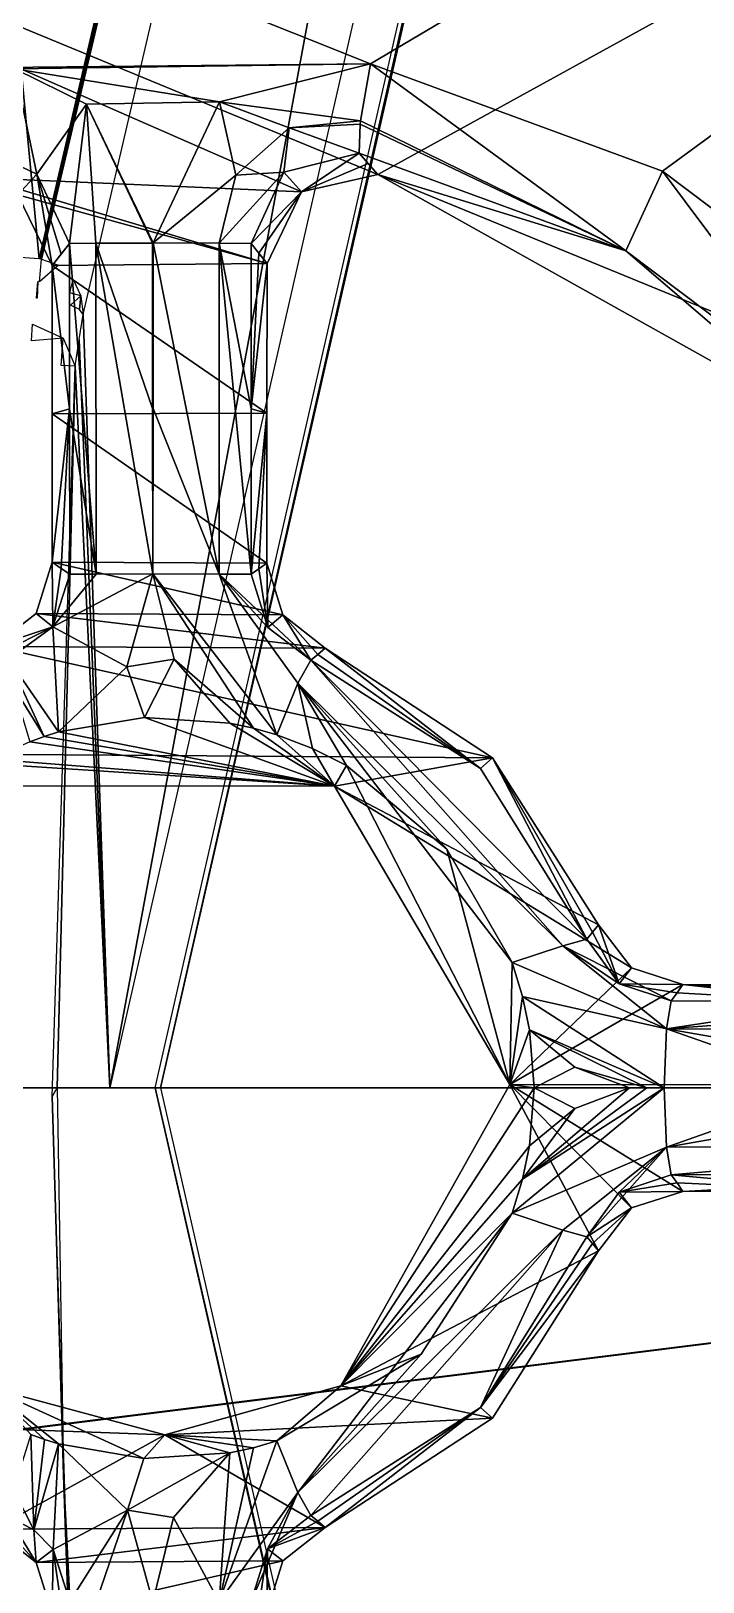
# Model space of a CAD drawing. Header units: millimetres. Extents: x -228 to 228, y -204 to 237.
# Drawn here: x -126.42 to -119.03, y -5.44 to 11.63 of the extents above; entities that cross this region are included whole.
import ezdxf

# ---------------------------------------------------------------- set-up
doc = ezdxf.new("R2010")
doc.units = ezdxf.units.MM
doc.header["$LTSCALE"] = 127.314815
for name, color, linetype in [('1230', 7, 'CONTINUOUS'), ('15', 7, 'CONTINUOUS'), ('1781', 7, 'CONTINUOUS'), ('1782', 7, 'CONTINUOUS'), ('1783', 7, 'CONTINUOUS'), ('1784', 7, 'CONTINUOUS'), ('1792', 7, 'CONTINUOUS'), ('1793', 7, 'CONTINUOUS'), ('1794', 7, 'CONTINUOUS'), ('1795', 7, 'CONTINUOUS'), ('1796', 7, 'CONTINUOUS'), ('18', 7, 'CONTINUOUS'), ('1822', 7, 'CONTINUOUS'), ('1989', 7, 'CONTINUOUS'), ('1990', 7, 'CONTINUOUS'), ('1991', 7, 'CONTINUOUS'), ('1992', 7, 'CONTINUOUS'), ('2162', 7, 'CONTINUOUS'), ('331', 7, 'CONTINUOUS'), ('360', 7, 'CONTINUOUS'), ('378', 7, 'CONTINUOUS'), ('383', 7, 'CONTINUOUS'), ('384', 7, 'CONTINUOUS'), ('390', 7, 'CONTINUOUS'), ('391', 7, 'CONTINUOUS'), ('396', 7, 'CONTINUOUS'), ('397', 7, 'CONTINUOUS'), ('398', 7, 'CONTINUOUS'), ('399', 7, 'CONTINUOUS'), ('400', 7, 'CONTINUOUS'), ('437', 7, 'CONTINUOUS'), ('438', 7, 'CONTINUOUS'), ('439', 7, 'CONTINUOUS'), ('440', 7, 'CONTINUOUS'), ('441', 7, 'CONTINUOUS'), ('444', 7, 'CONTINUOUS'), ('446', 7, 'CONTINUOUS'), ('447', 7, 'CONTINUOUS'), ('45', 7, 'CONTINUOUS'), ('453', 7, 'CONTINUOUS'), ('454', 7, 'CONTINUOUS'), ('455', 7, 'CONTINUOUS'), ('456', 7, 'CONTINUOUS'), ('458', 7, 'CONTINUOUS'), ('459', 7, 'CONTINUOUS'), ('464', 7, 'CONTINUOUS'), ('465', 7, 'CONTINUOUS'), ('466', 7, 'CONTINUOUS'), ('474', 7, 'CONTINUOUS'), ('479', 7, 'CONTINUOUS'), ('480', 7, 'CONTINUOUS'), ('481', 7, 'CONTINUOUS'), ('483', 7, 'CONTINUOUS'), ('484', 7, 'CONTINUOUS'), ('605', 7, 'CONTINUOUS')]:
    doc.layers.add(name, color=color, linetype=linetype)

msp = doc.modelspace()

# ---------------------------------------------------------------- linework, layer by layer
at = {"layer": '1230', "color": 5, "linetype": 'Continuous'}
for points in [[(-159.452, -12.478, 1025.142), (-146.627, 19.996, 1026.722), (-120.549, 69.599, 1026.788), (-159.452, -12.478, 1025.142)], [(-159.452, -12.478, 1025.142), (-120.549, 69.599, 1026.788), (-158.696, -12.728, 1024.603), (-159.452, -12.478, 1025.142)], [(-120.549, 69.599, 1026.788), (-119.461, 68.971, 1026.509), (-158.696, -12.728, 1024.603), (-120.549, 69.599, 1026.788)], [(-119.461, 68.971, 1026.509), (-144.801, 19.216, 1025.732), (-158.696, -12.728, 1024.603), (-119.461, 68.971, 1026.509)]]:
    msp.add_3dface(points, dxfattribs=at)
at = {"layer": '15', "color": 5, "linetype": 'Continuous'}
for points in [[(-170.748, -9.285, 1031.221), (-96.5, 0, 1037.893), (-153.046, 34.485, 1032.773), (-170.748, -9.285, 1031.221)], [(-96.5, 0, 1037.893), (-93.212, 24.976, 1037.893), (-153.046, 34.485, 1032.773), (-96.5, 0, 1037.893)], [(-170.748, -9.285, 1031.221), (-93.212, -24.976, 1037.893), (-96.5, 0, 1037.893), (-170.748, -9.285, 1031.221)]]:
    msp.add_3dface(points, dxfattribs=at)
at = {"layer": '1781', "color": 2, "linetype": 'Continuous'}
for points in [[(-106.877, 92.524, 5), (-126.333, 9.123, 5), (-130.602, 54.097, 5), (-106.877, 92.524, 5)], [(-126.32, 9.122, 5), (-126.333, 9.123, 5), (-106.877, 92.524, 5), (-126.32, 9.122, 5)], [(-126.308, 9.121, 5), (-126.32, 9.122, 5), (-106.877, 92.524, 5), (-126.308, 9.121, 5)], [(-116.997, 48.461, 5), (-126.308, 9.121, 5), (-106.877, 92.524, 5), (-116.997, 48.461, 5)], [(-126.333, 9.123, 5), (-140.998, 10.149, 5), (-130.602, 54.097, 5), (-126.333, 9.123, 5)]]:
    msp.add_3dface(points, dxfattribs=at)
at = {"layer": '1782', "color": 2, "linetype": 'Continuous'}
for points in [[(-125.059, 0, 17), (-112.675, 54.259, 17), (-125, 0, 17), (-125.059, 0, 17)], [(-125, 0, 17), (-112.675, 54.259, 17), (-112.621, 54.235, 17), (-125, 0, 17)], [(-112.675, -54.259, 17), (-125.059, 0, 17), (-112.621, -54.235, 17), (-112.675, -54.259, 17)], [(-112.621, -54.235, 17), (-125.059, 0, 17), (-125, 0, 17), (-112.621, -54.235, 17)]]:
    msp.add_3dface(points, dxfattribs=at)
at = {"layer": '1783', "color": 2, "linetype": 'Continuous'}
for points in [[(-129.271, 0, 22), (-117.271, 0, 22), (-116.469, 56.089, 22), (-129.271, 0, 22)], [(-117.271, 0, 22), (-129.271, 0, 22), (-116.469, -56.089, 22), (-117.271, 0, 22)]]:
    msp.add_3dface(points, dxfattribs=at)
at = {"layer": '1784', "color": 2, "linetype": 'Continuous'}
for points in [[(-124.069, 59.746, 10), (-137.705, 0, 10), (-119.22, 57.411, 10), (-124.069, 59.746, 10)], [(-119.22, 57.411, 10), (-137.705, 0, 10), (-132.323, 0, 10), (-119.22, 57.411, 10)], [(-137.705, 0, 10), (-124.069, -59.746, 10), (-132.323, 0, 10), (-137.705, 0, 10)], [(-132.323, 0, 10), (-124.069, -59.746, 10), (-119.22, -57.411, 10), (-132.323, 0, 10)]]:
    msp.add_3dface(points, dxfattribs=at)
at = {"layer": '1792', "color": 2, "linetype": 'Continuous'}
for points in [[(-127.037, 61.178, 18), (-141, 0, 18), (-125.374, 60.377, 11.112), (-127.037, 61.178, 18)], [(-141, 0, 18), (-139.154, 0, 11.112), (-125.374, 60.377, 11.112), (-141, 0, 18)]]:
    msp.add_3dface(points, dxfattribs=at)
at = {"layer": '1793', "color": 2, "linetype": 'Continuous'}
msp.add_3dface([(-139.154, 0, 11.112), (-127.037, -61.178, 18), (-125.374, -60.377, 11.112), (-139.154, 0, 11.112)], dxfattribs=at)
at = {"layer": '1794', "color": 2, "linetype": 'Continuous'}
for points in [[(-117.87, 56.763, 11.421), (-130.826, 0, 11.421), (-117.42, 56.547, 20.945), (-117.87, 56.763, 11.421)], [(-130.826, 0, 11.421), (-130.326, 0, 20.945), (-117.42, 56.547, 20.945), (-130.826, 0, 11.421)]]:
    msp.add_3dface(points, dxfattribs=at)
at = {"layer": '1795', "color": 2, "linetype": 'Continuous'}
for points in [[(-130.826, 0, 11.421), (-117.87, -56.763, 11.421), (-130.326, 0, 20.945), (-130.826, 0, 11.421)], [(-130.326, 0, 20.945), (-117.87, -56.763, 11.421), (-117.42, -56.547, 20.945), (-130.326, 0, 20.945)]]:
    msp.add_3dface(points, dxfattribs=at)
at = {"layer": '1796', "color": 2, "linetype": 'Continuous'}
for points in [[(-113.124, 54.478, 16.526), (-125.558, 0, 16.526), (-116.645, 48.005, 5.474), (-113.124, 54.478, 16.526)], [(-116.645, 48.005, 5.474), (-125.558, 0, 16.526), (-125.85, 8.512, 5.474), (-116.645, 48.005, 5.474)], [(-125.85, 8.512, 5.474), (-125.558, 0, 16.526), (-125.893, 8.236, 4.991), (-125.85, 8.512, 5.474)], [(-125.893, 8.236, 4.991), (-125.558, 0, 16.526), (-125.939, 7.942, 4.474), (-125.893, 8.236, 4.991)], [(-125.939, 7.942, 4.474), (-126.137, 0, 5.474), (-126.19, -0.096, 4.474), (-125.939, 7.942, 4.474)], [(-125.558, 0, 16.526), (-126.137, 0, 5.474), (-125.939, 7.942, 4.474), (-125.558, 0, 16.526)], [(-126.137, 0, 5.474), (-126.065, -4.258, 5.474), (-126.19, -0.096, 4.474), (-126.137, 0, 5.474)], [(-126.065, -4.258, 5.474), (-125.939, -7.942, 4.474), (-126.19, -0.096, 4.474), (-126.065, -4.258, 5.474)], [(-126.065, -4.258, 5.474), (-125.85, -8.512, 5.474), (-125.897, -8.216, 4.955), (-126.065, -4.258, 5.474)], [(-125.939, -7.942, 4.474), (-126.065, -4.258, 5.474), (-125.897, -8.216, 4.955), (-125.939, -7.942, 4.474)]]:
    msp.add_3dface(points, dxfattribs=at)
at = {"layer": '18', "color": 5, "linetype": 'Continuous'}
for points in [[(-96.5, 0, 1035.889), (-170.52, -9.273, 1029.234), (-152.865, 34.39, 1030.783), (-96.5, 0, 1035.889)], [(-93.212, 24.976, 1035.889), (-96.5, 0, 1035.889), (-152.865, 34.39, 1030.783), (-93.212, 24.976, 1035.889)], [(-96.5, 0, 1035.889), (-93.212, -24.976, 1035.889), (-170.52, -9.273, 1029.234), (-96.5, 0, 1035.889)]]:
    msp.add_3dface(points, dxfattribs=at)
at = {"layer": '1822', "color": 2, "linetype": 'Continuous'}
msp.add_3dface([(-125, 0, 17), (-112.621, 54.235, 17), (-125, 0, 15.1), (-125, 0, 17)], dxfattribs=at)
at = {"layer": '1989', "color": 5, "linetype": 'Continuous'}
for points in [[(-125.961, 8.898, 5.155), (-125.877, 8.719, 5.299), (-125.997, 8.75, 5.088), (-125.961, 8.898, 5.155)], [(-125.877, 8.719, 5.299), (-125.892, 8.566, 5.21), (-125.989, 8.615, 4.991), (-125.877, 8.719, 5.299)], [(-125.877, 8.719, 5.299), (-125.85, 8.512, 5.474), (-125.892, 8.566, 5.21), (-125.877, 8.719, 5.299)]]:
    msp.add_3dface(points, dxfattribs=at)
at = {"layer": '1990', "color": 5, "linetype": 'Continuous'}
msp.add_3dface([(-126.308, 9.121, 5), (-126.123, 9.055, 5.037), (-126.332, 8.873, 4.933), (-126.308, 9.121, 5)], dxfattribs=at)
at = {"layer": '1991', "color": 5, "linetype": 'Continuous'}
msp.add_3dface([(-126.357, 8.691, 4.75), (-126.363, 8.691, 4.75), (-126.35, 8.874, 4.933), (-126.357, 8.691, 4.75)], dxfattribs=at)
at = {"layer": '1992', "color": 5, "linetype": 'Continuous'}
for points in [[(-126.42, 8.223, 4.067), (-126.408, 8.405, 4.25), (-126.07, 8.252, 4.308), (-126.42, 8.223, 4.067)], [(-125.939, 7.942, 4.474), (-126.094, 7.952, 4.137), (-126.07, 8.252, 4.308), (-125.939, 7.942, 4.474)]]:
    msp.add_3dface(points, dxfattribs=at)
at = {"layer": '2162', "color": 5, "linetype": 'Continuous'}
for points in [[(-139.154, 0, 11.112), (-124.069, 59.746, 10), (-125.374, 60.377, 11.112), (-139.154, 0, 11.112)], [(-124.069, 59.746, 10), (-139.154, 0, 11.112), (-138.619, 0, 10.31), (-124.069, 59.746, 10)]]:
    msp.add_3dface(points, dxfattribs=at)
at = {"layer": '331', "color": 5, "linetype": 'Continuous'}
for points in [[(-126.476, 73.021, 1028.903), (-124.565, 71.918, 1028.934), (-163.823, -10.296, 1026.662), (-126.476, 73.021, 1028.903)], [(-163.823, -10.296, 1026.662), (-124.565, 71.918, 1028.934), (-161.642, -11.401, 1026.38), (-163.823, -10.296, 1026.662)], [(-124.565, 71.918, 1028.934), (-122.24, 70.575, 1028.707), (-161.642, -11.401, 1026.38), (-124.565, 71.918, 1028.934)], [(-161.642, -11.401, 1026.38), (-122.24, 70.575, 1028.707), (-160.305, -12.063, 1025.877), (-161.642, -11.401, 1026.38)], [(-122.24, 70.575, 1028.707), (-121.292, 70.028, 1027.748), (-160.305, -12.063, 1025.877), (-122.24, 70.575, 1028.707)], [(-160.305, -12.063, 1025.877), (-121.292, 70.028, 1027.748), (-146.627, 19.996, 1026.722), (-160.305, -12.063, 1025.877)]]:
    msp.add_3dface(points, dxfattribs=at)
at = {"layer": '360', "color": 5, "linetype": 'Continuous'}
for points in [[(-147.435, 18.692, 1030.461), (-159.266, -12.211, 1028.73), (-120.796, 69.742, 1031.257), (-147.435, 18.692, 1030.461)], [(-120.796, 69.742, 1031.257), (-159.266, -12.211, 1028.73), (-120.194, 69.394, 1030.83), (-120.796, 69.742, 1031.257)], [(-159.266, -12.211, 1028.73), (-158.102, -12.583, 1028.011), (-120.194, 69.394, 1030.83), (-159.266, -12.211, 1028.73)], [(-120.194, 69.394, 1030.83), (-158.102, -12.583, 1028.011), (-144.763, 20.147, 1029.44), (-120.194, 69.394, 1030.83)]]:
    msp.add_3dface(points, dxfattribs=at)
at = {"layer": '378', "color": 5, "linetype": 'Continuous'}
for points in [[(-143.28, 19.492, 1028.89), (-122.688, 11.269, 1030.814), (-97.559, 26.141, 1032.484), (-143.28, 19.492, 1028.89)], [(-122.688, 11.269, 1030.814), (-119.473, 10.089, 1031.084), (-97.559, 26.141, 1032.484), (-122.688, 11.269, 1030.814)], [(-119.473, 10.089, 1031.084), (-116.824, 8.092, 1031.306), (-97.559, 26.141, 1032.484), (-119.473, 10.089, 1031.084)], [(-127.524, 11.223, 1030.409), (-122.688, 11.269, 1030.814), (-143.28, 19.492, 1028.89), (-127.524, 11.223, 1030.409)], [(-127.524, 11.223, 1030.409), (-126.601, 11.217, 1030.487), (-122.688, 11.269, 1030.814), (-127.524, 11.223, 1030.409)], [(-122.688, 11.269, 1030.814), (-126.601, 11.217, 1030.487), (-124.351, 10.852, 1030.68), (-122.688, 11.269, 1030.814)], [(-126.601, 11.217, 1030.487), (-125.812, 10.826, 1030.557), (-124.351, 10.852, 1030.68), (-126.601, 11.217, 1030.487)], [(-125.812, 10.826, 1030.557), (-125.08, 9.299, 1030.629), (-124.351, 10.852, 1030.68), (-125.812, 10.826, 1030.557)], [(-125.087, 9.298, 1030.628), (-125.08, 9.299, 1030.629), (-125.812, 10.826, 1030.557), (-125.087, 9.298, 1030.628)], [(-125.081, 7.478, 1030.639), (-125.08, 9.299, 1030.629), (-125.087, 9.298, 1030.628), (-125.081, 7.478, 1030.639)], [(-125.086, 7.478, 1030.639), (-125.081, 7.478, 1030.639), (-125.087, 9.298, 1030.628), (-125.086, 7.478, 1030.639)], [(-125.084, 5.657, 1030.647), (-125.081, 7.478, 1030.639), (-125.086, 7.478, 1030.639), (-125.084, 5.657, 1030.647)], [(-116.824, -8.093, 1031.306), (-119.473, -10.089, 1031.084), (-101, 0, 1032.484), (-116.824, -8.093, 1031.306)], [(-101, 0, 1032.484), (-119.473, -10.089, 1031.084), (-97.559, -26.141, 1032.484), (-101, 0, 1032.484)]]:
    msp.add_3dface(points, dxfattribs=at)
at = {"layer": '383', "color": 5, "linetype": 'Continuous'}
for points in [[(-123.083, 3.32, 1027.81), (-121.153, 0.039, 1027.973), (-122.952, 3.548, 1030.82), (-123.083, 3.32, 1027.81)], [(-122.952, 3.548, 1030.82), (-121.153, 0.039, 1027.973), (-121.846, 2.626, 1030.906), (-122.952, 3.548, 1030.82)], [(-121.846, 2.626, 1030.906), (-121.153, 0.039, 1027.973), (-121.129, 1.38, 1030.961), (-121.846, 2.626, 1030.906)], [(-121.129, 1.38, 1030.961), (-121.153, 0.039, 1027.973), (-121.014, 1.005, 1030.981), (-121.129, 1.38, 1030.961)], [(-121.153, 0.039, 1027.973), (-120.937, 0.638, 1031), (-121.014, 1.005, 1030.981), (-121.153, 0.039, 1027.973)], [(-120.887, 0, 1031.004), (-120.937, 0.638, 1031), (-121.153, 0.039, 1027.973), (-120.887, 0, 1031.004)], [(-120.887, 0, 1031.004), (-121.153, 0.039, 1027.973), (-123.015, -3.28, 1027.816), (-120.887, 0, 1031.004)], [(-120.937, -0.638, 1031), (-120.887, 0, 1031.004), (-123.015, -3.28, 1027.816), (-120.937, -0.638, 1031)], [(-120.937, -0.638, 1031), (-123.015, -3.28, 1027.816), (-121.014, -1.005, 1030.981), (-120.937, -0.638, 1031)], [(-121.014, -1.005, 1030.981), (-123.015, -3.28, 1027.816), (-121.129, -1.38, 1030.961), (-121.014, -1.005, 1030.981)], [(-121.129, -1.38, 1030.961), (-123.015, -3.28, 1027.816), (-122.131, -2.932, 1030.884), (-121.129, -1.38, 1030.961)], [(-122.131, -2.932, 1030.884), (-123.015, -3.28, 1027.816), (-123.717, -3.885, 1030.759), (-122.131, -2.932, 1030.884)], [(-126.121, -3.917, 1030.565), (-125.184, -4.077, 1030.644), (-126.903, -3.295, 1027.489), (-126.121, -3.917, 1030.565)], [(-126.121, -3.917, 1030.565), (-126.903, -3.295, 1027.489), (-126.274, -3.869, 1030.552), (-126.121, -3.917, 1030.565)], [(-126.903, -3.295, 1027.489), (-125.184, -4.077, 1030.644), (-124.953, -3.819, 1027.653), (-126.903, -3.295, 1027.489)], [(-126.274, -3.869, 1030.552), (-126.903, -3.295, 1027.489), (-126.428, -3.813, 1030.539), (-126.274, -3.869, 1030.552)], [(-123.015, -3.28, 1027.816), (-124.953, -3.819, 1027.653), (-123.717, -3.885, 1030.759), (-123.015, -3.28, 1027.816)], [(-125.184, -4.077, 1030.644), (-124.235, -4.016, 1030.723), (-124.953, -3.819, 1027.653), (-125.184, -4.077, 1030.644)], [(-124.953, -3.819, 1027.653), (-124.235, -4.016, 1030.723), (-123.976, -3.96, 1030.741), (-124.953, -3.819, 1027.653)], [(-123.717, -3.885, 1030.759), (-124.953, -3.819, 1027.653), (-123.976, -3.96, 1030.741), (-123.717, -3.885, 1030.759)]]:
    msp.add_3dface(points, dxfattribs=at)
at = {"layer": '384', "color": 5, "linetype": 'Continuous'}
for points in [[(-125.176, 4.078, 1030.644), (-126.121, 3.917, 1030.565), (-123.083, 3.32, 1027.81), (-125.176, 4.078, 1030.644)], [(-124.235, 4.016, 1030.723), (-125.176, 4.078, 1030.644), (-123.083, 3.32, 1027.81), (-124.235, 4.016, 1030.723)], [(-124.235, 4.016, 1030.723), (-123.083, 3.32, 1027.81), (-123.975, 3.959, 1030.741), (-124.235, 4.016, 1030.723)], [(-123.975, 3.959, 1030.741), (-123.083, 3.32, 1027.81), (-123.717, 3.885, 1030.759), (-123.975, 3.959, 1030.741)], [(-126.862, 3.618, 1030.503), (-123.083, 3.32, 1027.81), (-126.437, 3.81, 1030.538), (-126.862, 3.618, 1030.503)], [(-126.437, 3.81, 1030.538), (-123.083, 3.32, 1027.81), (-126.278, 3.867, 1030.552), (-126.437, 3.81, 1030.538)], [(-123.083, 3.32, 1027.81), (-126.121, 3.917, 1030.565), (-126.278, 3.867, 1030.552), (-123.083, 3.32, 1027.81)], [(-123.717, 3.885, 1030.759), (-123.083, 3.32, 1027.81), (-123.326, 3.736, 1030.79), (-123.717, 3.885, 1030.759)], [(-126.852, 3.325, 1027.494), (-123.083, 3.32, 1027.81), (-126.862, 3.618, 1030.503), (-126.852, 3.325, 1027.494)], [(-123.083, 3.32, 1027.81), (-122.952, 3.548, 1030.82), (-123.326, 3.736, 1030.79), (-123.083, 3.32, 1027.81)]]:
    msp.add_3dface(points, dxfattribs=at)
at = {"layer": '390', "color": 5, "linetype": 'Continuous'}
for points in [[(-119.377, -0.957, 1030.21), (-117.55, -1.127, 1028.261), (-117.5, -0.944, 1030.359), (-119.377, -0.957, 1030.21)], [(-119.314, -1.045, 1029.201), (-117.55, -1.127, 1028.261), (-119.377, -0.957, 1030.21), (-119.314, -1.045, 1029.201)], [(-119.248, -1.139, 1028.126), (-117.55, -1.127, 1028.261), (-119.314, -1.045, 1029.201), (-119.248, -1.139, 1028.126)]]:
    msp.add_3dface(points, dxfattribs=at)
at = {"layer": '391', "color": 5, "linetype": 'Continuous'}
for points in [[(-120.244, -1.714, 1029.085), (-120.308, -1.638, 1030.058), (-121.478, -3.516, 1029.98), (-120.244, -1.714, 1029.085)], [(-120.177, -1.794, 1028.051), (-120.244, -1.714, 1029.085), (-121.478, -3.516, 1029.98), (-120.177, -1.794, 1028.051)], [(-121.344, -3.633, 1027.953), (-120.177, -1.794, 1028.051), (-121.478, -3.516, 1029.98), (-121.344, -3.633, 1027.953)], [(-123.346, -4.706, 1029.854), (-123.269, -4.77, 1028.859), (-121.478, -3.516, 1029.98), (-123.346, -4.706, 1029.854)], [(-123.269, -4.77, 1028.859), (-123.186, -4.839, 1027.798), (-121.478, -3.516, 1029.98), (-123.269, -4.77, 1028.859)], [(-123.186, -4.839, 1027.798), (-121.344, -3.633, 1027.953), (-121.478, -3.516, 1029.98), (-123.186, -4.839, 1027.798)]]:
    msp.add_3dface(points, dxfattribs=at)
at = {"layer": '396', "color": 5, "linetype": 'Continuous'}
for points in [[(-126.092, 9.177, 1028.666), (-126.192, 9.052, 1027.526), (-126, 9.292, 1029.719), (-126.092, 9.177, 1028.666)], [(-126, 9.292, 1029.719), (-126.192, 9.052, 1027.526), (-125.999, 7.473, 1029.729), (-126, 9.292, 1029.719)], [(-126.192, 9.052, 1027.526), (-126.191, 7.42, 1027.535), (-125.999, 7.473, 1029.729), (-126.192, 9.052, 1027.526)], [(-126.191, 7.42, 1027.535), (-126.19, 5.787, 1027.542), (-125.999, 7.473, 1029.729), (-126.191, 7.42, 1027.535)], [(-126.19, 5.787, 1027.542), (-126.091, 5.718, 1028.676), (-125.999, 7.473, 1029.729), (-126.19, 5.787, 1027.542)], [(-126.091, 5.718, 1028.676), (-125.998, 5.653, 1029.737), (-125.999, 7.473, 1029.729), (-126.091, 5.718, 1028.676)]]:
    msp.add_3dface(points, dxfattribs=at)
at = {"layer": '397', "color": 5, "linetype": 'Continuous'}
for points in [[(-124, 9.292, 1029.72), (-124.001, 7.473, 1029.73), (-123.916, 9.188, 1028.759), (-124, 9.292, 1029.72)], [(-124.001, 7.473, 1029.73), (-123.826, 9.074, 1027.725), (-123.916, 9.188, 1028.759), (-124.001, 7.473, 1029.73)], [(-123.827, 7.425, 1027.734), (-123.826, 9.074, 1027.725), (-124.001, 7.473, 1029.73), (-123.827, 7.425, 1027.734)], [(-124.002, 5.653, 1029.738), (-123.827, 7.425, 1027.734), (-124.001, 7.473, 1029.73), (-124.002, 5.653, 1029.738)], [(-123.827, 7.425, 1027.734), (-124.002, 5.653, 1029.738), (-123.917, 5.712, 1028.771), (-123.827, 7.425, 1027.734)], [(-123.827, 5.775, 1027.741), (-123.827, 7.425, 1027.734), (-123.917, 5.712, 1028.771), (-123.827, 5.775, 1027.741)]]:
    msp.add_3dface(points, dxfattribs=at)
at = {"layer": '398', "color": 5, "linetype": 'Continuous'}
for points in [[(-121.478, 3.516, 1029.98), (-123.186, 4.839, 1027.798), (-123.269, 4.77, 1028.859), (-121.478, 3.516, 1029.98)], [(-121.344, 3.633, 1027.953), (-123.186, 4.839, 1027.798), (-121.478, 3.516, 1029.98), (-121.344, 3.633, 1027.953)], [(-123.346, 4.706, 1029.854), (-121.478, 3.516, 1029.98), (-123.269, 4.77, 1028.859), (-123.346, 4.706, 1029.854)], [(-120.308, 1.638, 1030.058), (-121.344, 3.633, 1027.953), (-121.478, 3.516, 1029.98), (-120.308, 1.638, 1030.058)], [(-120.177, 1.794, 1028.051), (-121.344, 3.633, 1027.953), (-120.244, 1.714, 1029.085), (-120.177, 1.794, 1028.051)], [(-121.344, 3.633, 1027.953), (-120.308, 1.638, 1030.058), (-120.244, 1.714, 1029.085), (-121.344, 3.633, 1027.953)]]:
    msp.add_3dface(points, dxfattribs=at)
at = {"layer": '399', "color": 5, "linetype": 'Continuous'}
for points in [[(-119.377, 0.957, 1030.21), (-117.5, 0.944, 1030.359), (-119.314, 1.045, 1029.201), (-119.377, 0.957, 1030.21)], [(-117.5, 0.944, 1030.359), (-119.248, 1.139, 1028.126), (-119.314, 1.045, 1029.201), (-117.5, 0.944, 1030.359)], [(-117.55, 1.127, 1028.261), (-119.248, 1.139, 1028.126), (-117.5, 0.944, 1030.359), (-117.55, 1.127, 1028.261)]]:
    msp.add_3dface(points, dxfattribs=at)
at = {"layer": '400', "color": 5, "linetype": 'Continuous'}
for points in [[(-122.813, 10.287, 1029.905), (-122.607, 10.053, 1027.819), (-119.877, 9.212, 1030.174), (-122.813, 10.287, 1029.905)], [(-122.607, 10.053, 1027.819), (-122.813, 10.287, 1029.905), (-122.714, 10.175, 1028.901), (-122.607, 10.053, 1027.819)], [(-122.607, 10.053, 1027.819), (-117.569, 7.235, 1028.243), (-119.877, 9.212, 1030.174), (-122.607, 10.053, 1027.819)], [(-119.877, 9.212, 1030.174), (-117.569, 7.235, 1028.243), (-117.457, 7.39, 1030.396), (-119.877, 9.212, 1030.174)]]:
    msp.add_3dface(points, dxfattribs=at)
at = {"layer": '437', "color": 5, "linetype": 'Continuous'}
for points in [[(-123.448, 9.862, 1027.751), (-122.813, 10.287, 1029.905), (-123.643, 10.077, 1029.821), (-123.448, 9.862, 1027.751)], [(-122.813, 10.287, 1029.905), (-123.448, 9.862, 1027.751), (-122.714, 10.175, 1028.901), (-122.813, 10.287, 1029.905)], [(-124, 9.292, 1029.72), (-123.448, 9.862, 1027.751), (-123.643, 10.077, 1029.821), (-124, 9.292, 1029.72)], [(-123.448, 9.862, 1027.751), (-122.607, 10.053, 1027.819), (-122.714, 10.175, 1028.901), (-123.448, 9.862, 1027.751)], [(-123.448, 9.862, 1027.751), (-124, 9.292, 1029.72), (-123.916, 9.188, 1028.759), (-123.448, 9.862, 1027.751)], [(-123.826, 9.074, 1027.725), (-123.448, 9.862, 1027.751), (-123.916, 9.188, 1028.759), (-123.826, 9.074, 1027.725)]]:
    msp.add_3dface(points, dxfattribs=at)
at = {"layer": '438', "color": 5, "linetype": 'Continuous'}
for points in [[(-126.759, 10.247, 1029.616), (-126.57, 9.828, 1027.489), (-126.36, 10.057, 1029.698), (-126.759, 10.247, 1029.616)], [(-126.57, 9.828, 1027.489), (-126.192, 9.052, 1027.526), (-126.36, 10.057, 1029.698), (-126.57, 9.828, 1027.489)], [(-126.192, 9.052, 1027.526), (-126.092, 9.177, 1028.666), (-126.36, 10.057, 1029.698), (-126.192, 9.052, 1027.526)], [(-126.092, 9.177, 1028.666), (-126, 9.292, 1029.719), (-126.36, 10.057, 1029.698), (-126.092, 9.177, 1028.666)]]:
    msp.add_3dface(points, dxfattribs=at)
at = {"layer": '439', "color": 5, "linetype": 'Continuous'}
for points in [[(-126.19, 5.787, 1027.542), (-126.367, 5.222, 1027.529), (-126.184, 5.074, 1029.729), (-126.19, 5.787, 1027.542)], [(-126.091, 5.718, 1028.676), (-126.19, 5.787, 1027.542), (-126.184, 5.074, 1029.729), (-126.091, 5.718, 1028.676)], [(-125.998, 5.653, 1029.737), (-126.091, 5.718, 1028.676), (-126.184, 5.074, 1029.729), (-125.998, 5.653, 1029.737)], [(-126.367, 5.222, 1027.529), (-126.838, 4.858, 1027.491), (-126.184, 5.074, 1029.729), (-126.367, 5.222, 1027.529)], [(-126.838, 4.858, 1027.491), (-126.752, 4.788, 1028.595), (-126.184, 5.074, 1029.729), (-126.838, 4.858, 1027.491)], [(-126.752, 4.788, 1028.595), (-126.671, 4.72, 1029.631), (-126.184, 5.074, 1029.729), (-126.752, 4.788, 1028.595)]]:
    msp.add_3dface(points, dxfattribs=at)
at = {"layer": '440', "color": 5, "linetype": 'Continuous'}
for points in [[(-123.917, 5.712, 1028.771), (-124.002, 5.653, 1029.738), (-123.818, 5.066, 1029.793), (-123.917, 5.712, 1028.771)], [(-123.827, 5.775, 1027.741), (-123.917, 5.712, 1028.771), (-123.818, 5.066, 1029.793), (-123.827, 5.775, 1027.741)], [(-123.651, 5.205, 1027.758), (-123.827, 5.775, 1027.741), (-123.818, 5.066, 1029.793), (-123.651, 5.205, 1027.758)], [(-123.346, 4.706, 1029.854), (-123.651, 5.205, 1027.758), (-123.818, 5.066, 1029.793), (-123.346, 4.706, 1029.854)], [(-123.186, 4.839, 1027.798), (-123.651, 5.205, 1027.758), (-123.269, 4.77, 1028.859), (-123.186, 4.839, 1027.798)], [(-123.651, 5.205, 1027.758), (-123.346, 4.706, 1029.854), (-123.269, 4.77, 1028.859), (-123.651, 5.205, 1027.758)]]:
    msp.add_3dface(points, dxfattribs=at)
at = {"layer": '441', "color": 5, "linetype": 'Continuous'}
for points in [[(-120.244, 1.714, 1029.085), (-120.308, 1.638, 1030.058), (-119.949, 1.147, 1030.137), (-120.244, 1.714, 1029.085)], [(-120.177, 1.794, 1028.051), (-120.244, 1.714, 1029.085), (-119.949, 1.147, 1030.137), (-120.177, 1.794, 1028.051)], [(-119.813, 1.32, 1028.081), (-120.177, 1.794, 1028.051), (-119.949, 1.147, 1030.137), (-119.813, 1.32, 1028.081)], [(-119.248, 1.139, 1028.126), (-119.813, 1.32, 1028.081), (-119.949, 1.147, 1030.137), (-119.248, 1.139, 1028.126)], [(-119.314, 1.045, 1029.201), (-119.248, 1.139, 1028.126), (-119.949, 1.147, 1030.137), (-119.314, 1.045, 1029.201)], [(-119.377, 0.957, 1030.21), (-119.314, 1.045, 1029.201), (-119.949, 1.147, 1030.137), (-119.377, 0.957, 1030.21)]]:
    msp.add_3dface(points, dxfattribs=at)
at = {"layer": '444', "color": 5, "linetype": 'Continuous'}
for points in [[(-119.314, -1.045, 1029.201), (-119.377, -0.957, 1030.21), (-119.95, -1.148, 1030.137), (-119.314, -1.045, 1029.201)], [(-120.308, -1.638, 1030.058), (-119.813, -1.32, 1028.081), (-119.95, -1.148, 1030.137), (-120.308, -1.638, 1030.058)], [(-119.248, -1.139, 1028.126), (-119.314, -1.045, 1029.201), (-119.95, -1.148, 1030.137), (-119.248, -1.139, 1028.126)], [(-119.813, -1.32, 1028.081), (-119.248, -1.139, 1028.126), (-119.95, -1.148, 1030.137), (-119.813, -1.32, 1028.081)], [(-119.813, -1.32, 1028.081), (-120.308, -1.638, 1030.058), (-120.244, -1.714, 1029.085), (-119.813, -1.32, 1028.081)], [(-120.177, -1.794, 1028.051), (-119.813, -1.32, 1028.081), (-120.244, -1.714, 1029.085), (-120.177, -1.794, 1028.051)]]:
    msp.add_3dface(points, dxfattribs=at)
at = {"layer": '446', "color": 5, "linetype": 'Continuous'}
for points in [[(-123.269, -4.77, 1028.859), (-123.346, -4.706, 1029.854), (-123.822, -5.072, 1029.792), (-123.269, -4.77, 1028.859)], [(-123.186, -4.839, 1027.798), (-123.269, -4.77, 1028.859), (-123.822, -5.072, 1029.792), (-123.186, -4.839, 1027.798)], [(-123.651, -5.205, 1027.758), (-123.186, -4.839, 1027.798), (-123.822, -5.072, 1029.792), (-123.651, -5.205, 1027.758)], [(-124.002, -5.653, 1029.738), (-123.917, -5.712, 1028.771), (-123.822, -5.072, 1029.792), (-124.002, -5.653, 1029.738)], [(-123.917, -5.712, 1028.771), (-123.827, -5.775, 1027.741), (-123.822, -5.072, 1029.792), (-123.917, -5.712, 1028.771)], [(-123.827, -5.775, 1027.741), (-123.651, -5.205, 1027.758), (-123.822, -5.072, 1029.792), (-123.827, -5.775, 1027.741)]]:
    msp.add_3dface(points, dxfattribs=at)
at = {"layer": '447', "color": 5, "linetype": 'Continuous'}
for points in [[(-126.367, -5.222, 1027.529), (-126.671, -4.72, 1029.631), (-126.752, -4.787, 1028.6), (-126.367, -5.222, 1027.529)], [(-126.671, -4.72, 1029.631), (-126.367, -5.222, 1027.529), (-126.394, -4.863, 1029.691), (-126.671, -4.72, 1029.631)], [(-126.838, -4.858, 1027.491), (-126.367, -5.222, 1027.529), (-126.752, -4.787, 1028.6), (-126.838, -4.858, 1027.491)], [(-126.394, -4.863, 1029.691), (-126.367, -5.222, 1027.529), (-126.179, -5.081, 1029.73), (-126.394, -4.863, 1029.691)], [(-126.367, -5.222, 1027.529), (-126.19, -5.787, 1027.542), (-126.179, -5.081, 1029.73), (-126.367, -5.222, 1027.529)], [(-126.19, -5.787, 1027.542), (-126.09, -5.718, 1028.681), (-126.179, -5.081, 1029.73), (-126.19, -5.787, 1027.542)], [(-126.09, -5.718, 1028.681), (-125.998, -5.653, 1029.737), (-126.179, -5.081, 1029.73), (-126.09, -5.718, 1028.681)]]:
    msp.add_3dface(points, dxfattribs=at)
at = {"layer": '45', "color": 5, "linetype": 'Continuous'}
for points in [[(-122.607, 10.053, 1027.819), (-144.801, 19.216, 1025.732), (-94.747, 25.387, 1029.672), (-122.607, 10.053, 1027.819)], [(-98.089, 0, 1029.672), (-122.607, 10.053, 1027.819), (-94.747, 25.387, 1029.672), (-98.089, 0, 1029.672)], [(-123.448, 9.862, 1027.751), (-126.975, 10.016, 1027.453), (-144.801, 19.216, 1025.732), (-123.448, 9.862, 1027.751)], [(-122.607, 10.053, 1027.819), (-123.448, 9.862, 1027.751), (-144.801, 19.216, 1025.732), (-122.607, 10.053, 1027.819)], [(-126.57, 9.828, 1027.489), (-126.975, 10.016, 1027.453), (-123.826, 9.074, 1027.725), (-126.57, 9.828, 1027.489)], [(-123.826, 9.074, 1027.725), (-126.975, 10.016, 1027.453), (-123.448, 9.862, 1027.751), (-123.826, 9.074, 1027.725)], [(-117.569, 7.235, 1028.243), (-122.607, 10.053, 1027.819), (-98.089, 0, 1029.672), (-117.569, 7.235, 1028.243)], [(-126.192, 9.052, 1027.526), (-126.57, 9.828, 1027.489), (-123.826, 9.074, 1027.725), (-126.192, 9.052, 1027.526)], [(-123.827, 7.425, 1027.734), (-126.192, 9.052, 1027.526), (-123.826, 9.074, 1027.725), (-123.827, 7.425, 1027.734)], [(-126.191, 7.42, 1027.535), (-126.192, 9.052, 1027.526), (-123.827, 7.425, 1027.734), (-126.191, 7.42, 1027.535)], [(-123.827, 5.775, 1027.741), (-126.191, 7.42, 1027.535), (-123.827, 7.425, 1027.734), (-123.827, 5.775, 1027.741)], [(-126.19, 5.787, 1027.542), (-126.191, 7.42, 1027.535), (-123.827, 5.775, 1027.741), (-126.19, 5.787, 1027.542)], [(-126.367, 5.222, 1027.529), (-126.19, 5.787, 1027.542), (-123.651, 5.205, 1027.758), (-126.367, 5.222, 1027.529)], [(-123.651, 5.205, 1027.758), (-126.19, 5.787, 1027.542), (-123.827, 5.775, 1027.741), (-123.651, 5.205, 1027.758)], [(-126.838, 4.858, 1027.491), (-126.367, 5.222, 1027.529), (-123.186, 4.839, 1027.798), (-126.838, 4.858, 1027.491)], [(-123.186, 4.839, 1027.798), (-126.367, 5.222, 1027.529), (-123.651, 5.205, 1027.758), (-123.186, 4.839, 1027.798)], [(-128.681, 3.684, 1027.335), (-126.838, 4.858, 1027.491), (-121.344, 3.633, 1027.953), (-128.681, 3.684, 1027.335)], [(-121.344, 3.633, 1027.953), (-126.838, 4.858, 1027.491), (-123.186, 4.839, 1027.798), (-121.344, 3.633, 1027.953)], [(-123.083, 3.32, 1027.81), (-126.852, 3.325, 1027.494), (-128.681, 3.684, 1027.335), (-123.083, 3.32, 1027.81)], [(-123.083, 3.32, 1027.81), (-128.681, 3.684, 1027.335), (-121.344, 3.633, 1027.953), (-123.083, 3.32, 1027.81)], [(-120.177, 1.794, 1028.051), (-123.083, 3.32, 1027.81), (-121.344, 3.633, 1027.953), (-120.177, 1.794, 1028.051)], [(-121.153, 0.039, 1027.973), (-123.083, 3.32, 1027.81), (-119.813, 1.32, 1028.081), (-121.153, 0.039, 1027.973)], [(-119.813, 1.32, 1028.081), (-123.083, 3.32, 1027.81), (-120.177, 1.794, 1028.051), (-119.813, 1.32, 1028.081)], [(-119.248, 1.139, 1028.126), (-121.153, 0.039, 1027.973), (-119.813, 1.32, 1028.081), (-119.248, 1.139, 1028.126)], [(-121.153, 0.039, 1027.973), (-119.248, 1.139, 1028.126), (-98.089, 0, 1029.672), (-121.153, 0.039, 1027.973)], [(-119.248, 1.139, 1028.126), (-117.55, 1.127, 1028.261), (-98.089, 0, 1029.672), (-119.248, 1.139, 1028.126)], [(-123.015, -3.28, 1027.816), (-121.153, 0.039, 1027.973), (-120.177, -1.794, 1028.051), (-123.015, -3.28, 1027.816)], [(-120.177, -1.794, 1028.051), (-121.153, 0.039, 1027.973), (-119.813, -1.32, 1028.081), (-120.177, -1.794, 1028.051)], [(-119.813, -1.32, 1028.081), (-121.153, 0.039, 1027.973), (-119.248, -1.139, 1028.126), (-119.813, -1.32, 1028.081)], [(-119.248, -1.139, 1028.126), (-121.153, 0.039, 1027.973), (-98.089, 0, 1029.672), (-119.248, -1.139, 1028.126)], [(-117.55, -1.127, 1028.261), (-119.248, -1.139, 1028.126), (-98.089, 0, 1029.672), (-117.55, -1.127, 1028.261)], [(-121.344, -3.633, 1027.953), (-123.015, -3.28, 1027.816), (-120.177, -1.794, 1028.051), (-121.344, -3.633, 1027.953)], [(-126.903, -3.295, 1027.489), (-124.953, -3.819, 1027.653), (-128.681, -3.684, 1027.335), (-126.903, -3.295, 1027.489)], [(-124.953, -3.819, 1027.653), (-123.015, -3.28, 1027.816), (-121.344, -3.633, 1027.953), (-124.953, -3.819, 1027.653)], [(-128.681, -3.684, 1027.335), (-124.953, -3.819, 1027.653), (-126.838, -4.858, 1027.491), (-128.681, -3.684, 1027.335)], [(-123.186, -4.839, 1027.798), (-124.953, -3.819, 1027.653), (-121.344, -3.633, 1027.953), (-123.186, -4.839, 1027.798)], [(-126.838, -4.858, 1027.491), (-124.953, -3.819, 1027.653), (-123.186, -4.839, 1027.798), (-126.838, -4.858, 1027.491)], [(-126.367, -5.222, 1027.529), (-126.838, -4.858, 1027.491), (-123.186, -4.839, 1027.798), (-126.367, -5.222, 1027.529)], [(-123.651, -5.205, 1027.758), (-126.367, -5.222, 1027.529), (-123.186, -4.839, 1027.798), (-123.651, -5.205, 1027.758)], [(-126.19, -5.787, 1027.542), (-126.367, -5.222, 1027.529), (-123.651, -5.205, 1027.758), (-126.19, -5.787, 1027.542)], [(-123.827, -5.775, 1027.741), (-126.19, -5.787, 1027.542), (-123.651, -5.205, 1027.758), (-123.827, -5.775, 1027.741)]]:
    msp.add_3dface(points, dxfattribs=at)
at = {"layer": '453', "color": 5, "linetype": 'Continuous'}
for points in [[(-119.877, 9.212, 1030.174), (-122.688, 11.269, 1030.814), (-122.797, 10.643, 1030.58), (-119.877, 9.212, 1030.174)], [(-119.877, 9.212, 1030.174), (-119.473, 10.089, 1031.084), (-122.688, 11.269, 1030.814), (-119.877, 9.212, 1030.174)], [(-122.813, 10.287, 1029.905), (-119.877, 9.212, 1030.174), (-122.801, 10.608, 1030.55), (-122.813, 10.287, 1029.905)], [(-122.801, 10.608, 1030.55), (-119.877, 9.212, 1030.174), (-122.797, 10.643, 1030.58), (-122.801, 10.608, 1030.55)], [(-119.877, 9.212, 1030.174), (-117.457, 7.39, 1030.396), (-119.473, 10.089, 1031.084), (-119.877, 9.212, 1030.174)], [(-117.457, 7.39, 1030.396), (-116.824, 8.092, 1031.306), (-119.473, 10.089, 1031.084), (-117.457, 7.39, 1030.396)]]:
    msp.add_3dface(points, dxfattribs=at)
at = {"layer": '454', "color": 5, "linetype": 'Continuous'}
for points in [[(-122.688, 11.269, 1030.814), (-124.351, 10.852, 1030.68), (-122.797, 10.643, 1030.58), (-122.688, 11.269, 1030.814)], [(-124.351, 10.852, 1030.68), (-125.08, 9.299, 1030.629), (-124.171, 10.045, 1030.446), (-124.351, 10.852, 1030.68)], [(-122.797, 10.643, 1030.58), (-124.351, 10.852, 1030.68), (-123.584, 10.565, 1030.514), (-122.797, 10.643, 1030.58)], [(-123.584, 10.565, 1030.514), (-124.351, 10.852, 1030.68), (-124.171, 10.045, 1030.446), (-123.584, 10.565, 1030.514)], [(-122.801, 10.608, 1030.55), (-122.797, 10.643, 1030.58), (-123.584, 10.565, 1030.514), (-122.801, 10.608, 1030.55)], [(-122.813, 10.287, 1029.905), (-122.801, 10.608, 1030.55), (-123.584, 10.565, 1030.514), (-122.813, 10.287, 1029.905)], [(-123.643, 10.077, 1029.821), (-123.584, 10.565, 1030.514), (-124.171, 10.045, 1030.446), (-123.643, 10.077, 1029.821)], [(-123.643, 10.077, 1029.821), (-122.813, 10.287, 1029.905), (-123.584, 10.565, 1030.514), (-123.643, 10.077, 1029.821)], [(-124, 9.292, 1029.72), (-123.643, 10.077, 1029.821), (-124.352, 9.297, 1030.397), (-124, 9.292, 1029.72)], [(-123.643, 10.077, 1029.821), (-124.171, 10.045, 1030.446), (-124.352, 9.297, 1030.397), (-123.643, 10.077, 1029.821)], [(-124.171, 10.045, 1030.446), (-125.08, 9.299, 1030.629), (-124.352, 9.297, 1030.397), (-124.171, 10.045, 1030.446)]]:
    msp.add_3dface(points, dxfattribs=at)
at = {"layer": '455', "color": 5, "linetype": 'Continuous'}
for points in [[(-125.08, 9.299, 1030.629), (-125.081, 7.478, 1030.639), (-124.354, 5.655, 1030.416), (-125.08, 9.299, 1030.629)], [(-124.352, 9.297, 1030.397), (-125.08, 9.299, 1030.629), (-124.354, 5.655, 1030.416), (-124.352, 9.297, 1030.397)], [(-124.002, 5.653, 1029.738), (-124.352, 9.297, 1030.397), (-124.354, 5.655, 1030.416), (-124.002, 5.653, 1029.738)], [(-124.002, 5.653, 1029.738), (-124.001, 7.473, 1029.73), (-124.352, 9.297, 1030.397), (-124.002, 5.653, 1029.738)], [(-124.001, 7.473, 1029.73), (-124, 9.292, 1029.72), (-124.352, 9.297, 1030.397), (-124.001, 7.473, 1029.73)], [(-125.081, 7.478, 1030.639), (-125.084, 5.657, 1030.647), (-124.354, 5.655, 1030.416), (-125.081, 7.478, 1030.639)]]:
    msp.add_3dface(points, dxfattribs=at)
at = {"layer": '456', "color": 5, "linetype": 'Continuous'}
for points in [[(-125.084, 5.657, 1030.647), (-124.85, 4.717, 1030.67), (-123.975, 3.959, 1030.741), (-125.084, 5.657, 1030.647)], [(-125.084, 5.657, 1030.647), (-123.975, 3.959, 1030.741), (-123.717, 3.885, 1030.759), (-125.084, 5.657, 1030.647)], [(-125.084, 5.657, 1030.647), (-123.717, 3.885, 1030.759), (-124.354, 5.655, 1030.416), (-125.084, 5.657, 1030.647)], [(-124.354, 5.655, 1030.416), (-123.717, 3.885, 1030.759), (-123.488, 4.454, 1030.468), (-124.354, 5.655, 1030.416)], [(-123.818, 5.066, 1029.793), (-124.002, 5.653, 1029.738), (-124.354, 5.655, 1030.416), (-123.818, 5.066, 1029.793)], [(-123.346, 4.706, 1029.854), (-123.818, 5.066, 1029.793), (-124.354, 5.655, 1030.416), (-123.346, 4.706, 1029.854)], [(-123.346, 4.706, 1029.854), (-124.354, 5.655, 1030.416), (-123.488, 4.454, 1030.468), (-123.346, 4.706, 1029.854)], [(-124.85, 4.717, 1030.67), (-124.235, 4.016, 1030.723), (-123.975, 3.959, 1030.741), (-124.85, 4.717, 1030.67)]]:
    msp.add_3dface(points, dxfattribs=at)
at = {"layer": '458', "color": 5, "linetype": 'Continuous'}
for points in [[(-117.5, 0.944, 1030.359), (-119.377, 0.957, 1030.21), (-119.43, 0.651, 1030.844), (-117.5, 0.944, 1030.359)], [(-115.623, 0.931, 1030.506), (-117.5, 0.944, 1030.359), (-119.43, 0.651, 1030.844), (-115.623, 0.931, 1030.506)], [(-115.674, 0.634, 1031.132), (-115.623, 0.931, 1030.506), (-119.43, 0.651, 1030.844), (-115.674, 0.634, 1031.132)], [(-119.456, 0, 1031.119), (-117.579, 0, 1031.267), (-119.43, 0.651, 1030.844), (-119.456, 0, 1031.119)], [(-115.7, 0, 1031.414), (-115.674, 0.634, 1031.132), (-119.43, 0.651, 1030.844), (-115.7, 0, 1031.414)], [(-117.579, 0, 1031.267), (-115.7, 0, 1031.414), (-119.43, 0.651, 1030.844), (-117.579, 0, 1031.267)]]:
    msp.add_3dface(points, dxfattribs=at)
at = {"layer": '459', "color": 5, "linetype": 'Continuous'}
for points in [[(-121.129, 1.38, 1030.961), (-119.43, 0.651, 1030.844), (-120.57, 1.564, 1030.661), (-121.129, 1.38, 1030.961)], [(-119.949, 1.147, 1030.137), (-120.308, 1.638, 1030.058), (-120.57, 1.564, 1030.661), (-119.949, 1.147, 1030.137)], [(-119.377, 0.957, 1030.21), (-119.949, 1.147, 1030.137), (-120.57, 1.564, 1030.661), (-119.377, 0.957, 1030.21)], [(-119.43, 0.651, 1030.844), (-119.377, 0.957, 1030.21), (-120.57, 1.564, 1030.661), (-119.43, 0.651, 1030.844)], [(-121.129, 1.38, 1030.961), (-121.014, 1.005, 1030.981), (-119.43, 0.651, 1030.844), (-121.129, 1.38, 1030.961)], [(-121.014, 1.005, 1030.981), (-120.937, 0.638, 1031), (-119.456, 0, 1031.119), (-121.014, 1.005, 1030.981)], [(-121.014, 1.005, 1030.981), (-119.456, 0, 1031.119), (-119.43, 0.651, 1030.844), (-121.014, 1.005, 1030.981)], [(-120.937, 0.638, 1031), (-120.438, 0.228, 1031.04), (-119.646, 0, 1031.104), (-120.937, 0.638, 1031)], [(-119.456, 0, 1031.119), (-120.937, 0.638, 1031), (-119.646, 0, 1031.104), (-119.456, 0, 1031.119)], [(-120.438, 0.228, 1031.04), (-119.837, 0, 1031.089), (-119.646, 0, 1031.104), (-120.438, 0.228, 1031.04)]]:
    msp.add_3dface(points, dxfattribs=at)
at = {"layer": '464', "color": 5, "linetype": 'Continuous'}
for points in [[(-123.717, -3.885, 1030.759), (-123.976, -3.96, 1030.741), (-124.354, -5.655, 1030.416), (-123.717, -3.885, 1030.759)], [(-123.717, -3.885, 1030.759), (-124.354, -5.655, 1030.416), (-123.488, -4.454, 1030.468), (-123.717, -3.885, 1030.759)], [(-124.235, -4.016, 1030.723), (-124.856, -4.729, 1030.669), (-124.354, -5.655, 1030.416), (-124.235, -4.016, 1030.723)], [(-123.976, -3.96, 1030.741), (-124.235, -4.016, 1030.723), (-124.354, -5.655, 1030.416), (-123.976, -3.96, 1030.741)], [(-124.354, -5.655, 1030.416), (-124.002, -5.653, 1029.738), (-123.488, -4.454, 1030.468), (-124.354, -5.655, 1030.416)], [(-124.002, -5.653, 1029.738), (-123.822, -5.072, 1029.792), (-123.488, -4.454, 1030.468), (-124.002, -5.653, 1029.738)], [(-123.822, -5.072, 1029.792), (-123.346, -4.706, 1029.854), (-123.488, -4.454, 1030.468), (-123.822, -5.072, 1029.792)], [(-124.856, -4.729, 1030.669), (-125.084, -5.657, 1030.647), (-124.354, -5.655, 1030.416), (-124.856, -4.729, 1030.669)]]:
    msp.add_3dface(points, dxfattribs=at)
at = {"layer": '465', "color": 5, "linetype": 'Continuous'}
for points in [[(-117.579, 0, 1031.267), (-119.456, 0, 1031.119), (-119.43, -0.651, 1030.844), (-117.579, 0, 1031.267)], [(-115.7, 0, 1031.414), (-117.579, 0, 1031.267), (-119.43, -0.651, 1030.844), (-115.7, 0, 1031.414)], [(-115.674, -0.634, 1031.132), (-115.7, 0, 1031.414), (-119.43, -0.651, 1030.844), (-115.674, -0.634, 1031.132)], [(-119.377, -0.957, 1030.21), (-115.674, -0.634, 1031.132), (-119.43, -0.651, 1030.844), (-119.377, -0.957, 1030.21)], [(-119.377, -0.957, 1030.21), (-117.5, -0.944, 1030.359), (-115.674, -0.634, 1031.132), (-119.377, -0.957, 1030.21)]]:
    msp.add_3dface(points, dxfattribs=at)
at = {"layer": '466', "color": 5, "linetype": 'Continuous'}
for points in [[(-121.014, -1.005, 1030.981), (-121.129, -1.38, 1030.961), (-119.456, 0, 1031.119), (-121.014, -1.005, 1030.981)], [(-119.456, 0, 1031.119), (-121.129, -1.38, 1030.961), (-119.43, -0.651, 1030.844), (-119.456, 0, 1031.119)], [(-119.837, 0, 1031.089), (-121.014, -1.005, 1030.981), (-119.646, 0, 1031.104), (-119.837, 0, 1031.089)], [(-121.014, -1.005, 1030.981), (-119.456, 0, 1031.119), (-119.646, 0, 1031.104), (-121.014, -1.005, 1030.981)], [(-119.837, 0, 1031.089), (-120.438, -0.228, 1031.04), (-121.014, -1.005, 1030.981), (-119.837, 0, 1031.089)], [(-120.438, -0.228, 1031.04), (-120.937, -0.638, 1031), (-121.014, -1.005, 1030.981), (-120.438, -0.228, 1031.04)], [(-119.43, -0.651, 1030.844), (-121.129, -1.38, 1030.961), (-120.57, -1.564, 1030.661), (-119.43, -0.651, 1030.844)], [(-120.308, -1.638, 1030.058), (-119.43, -0.651, 1030.844), (-120.57, -1.564, 1030.661), (-120.308, -1.638, 1030.058)], [(-120.308, -1.638, 1030.058), (-119.95, -1.148, 1030.137), (-119.43, -0.651, 1030.844), (-120.308, -1.638, 1030.058)], [(-119.95, -1.148, 1030.137), (-119.377, -0.957, 1030.21), (-119.43, -0.651, 1030.844), (-119.95, -1.148, 1030.137)]]:
    msp.add_3dface(points, dxfattribs=at)
at = {"layer": '474', "color": 5, "linetype": 'Continuous'}
for points in [[(-126.394, -4.863, 1029.691), (-126.428, -3.813, 1030.539), (-126.618, -4.422, 1030.258), (-126.394, -4.863, 1029.691)], [(-126.274, -3.869, 1030.552), (-126.428, -3.813, 1030.539), (-126.394, -4.863, 1029.691), (-126.274, -3.869, 1030.552)], [(-126.121, -3.917, 1030.565), (-126.274, -3.869, 1030.552), (-126.394, -4.863, 1029.691), (-126.121, -3.917, 1030.565)], [(-126.121, -3.917, 1030.565), (-126.394, -4.863, 1029.691), (-126.179, -5.081, 1029.73), (-126.121, -3.917, 1030.565)], [(-125.361, -4.648, 1030.627), (-126.121, -3.917, 1030.565), (-126.179, -5.081, 1029.73), (-125.361, -4.648, 1030.627)], [(-126.671, -4.72, 1029.631), (-126.394, -4.863, 1029.691), (-126.618, -4.422, 1030.258), (-126.671, -4.72, 1029.631)], [(-125.998, -5.653, 1029.737), (-125.361, -4.648, 1030.627), (-126.179, -5.081, 1029.73), (-125.998, -5.653, 1029.737)], [(-125.361, -4.648, 1030.627), (-125.998, -5.653, 1029.737), (-125.708, -5.655, 1030.359), (-125.361, -4.648, 1030.627)], [(-125.084, -5.657, 1030.647), (-125.361, -4.648, 1030.627), (-125.708, -5.655, 1030.359), (-125.084, -5.657, 1030.647)]]:
    msp.add_3dface(points, dxfattribs=at)
at = {"layer": '479', "color": 5, "linetype": 'Continuous'}
for points in [[(-126.601, 11.217, 1030.487), (-126.759, 10.247, 1029.616), (-126.36, 10.057, 1029.698), (-126.601, 11.217, 1030.487)], [(-125.812, 10.826, 1030.557), (-126.601, 11.217, 1030.487), (-126.36, 10.057, 1029.698), (-125.812, 10.826, 1030.557)], [(-126, 9.292, 1029.719), (-125.812, 10.826, 1030.557), (-126.36, 10.057, 1029.698), (-126, 9.292, 1029.719)], [(-125.812, 10.826, 1030.557), (-126, 9.292, 1029.719), (-125.709, 9.296, 1030.34), (-125.812, 10.826, 1030.557)], [(-125.087, 9.298, 1030.628), (-125.812, 10.826, 1030.557), (-125.709, 9.296, 1030.34), (-125.087, 9.298, 1030.628)]]:
    msp.add_3dface(points, dxfattribs=at)
at = {"layer": '480', "color": 5, "linetype": 'Continuous'}
for points in [[(-125.709, 9.296, 1030.34), (-126, 9.292, 1029.719), (-125.708, 5.655, 1030.359), (-125.709, 9.296, 1030.34)], [(-126, 9.292, 1029.719), (-125.999, 7.473, 1029.729), (-125.708, 5.655, 1030.359), (-126, 9.292, 1029.719)], [(-125.086, 7.478, 1030.639), (-125.087, 9.298, 1030.628), (-125.709, 9.296, 1030.34), (-125.086, 7.478, 1030.639)], [(-125.084, 5.657, 1030.647), (-125.086, 7.478, 1030.639), (-125.709, 9.296, 1030.34), (-125.084, 5.657, 1030.647)], [(-125.084, 5.657, 1030.647), (-125.709, 9.296, 1030.34), (-125.708, 5.655, 1030.359), (-125.084, 5.657, 1030.647)], [(-125.999, 7.473, 1029.729), (-125.998, 5.653, 1029.737), (-125.708, 5.655, 1030.359), (-125.999, 7.473, 1029.729)]]:
    msp.add_3dface(points, dxfattribs=at)
at = {"layer": '481', "color": 5, "linetype": 'Continuous'}
for points in [[(-125.37, 4.634, 1030.626), (-125.084, 5.657, 1030.647), (-126.184, 5.074, 1029.729), (-125.37, 4.634, 1030.626)], [(-126.184, 5.074, 1029.729), (-125.084, 5.657, 1030.647), (-125.708, 5.655, 1030.359), (-126.184, 5.074, 1029.729)], [(-125.998, 5.653, 1029.737), (-126.184, 5.074, 1029.729), (-125.708, 5.655, 1030.359), (-125.998, 5.653, 1029.737)], [(-126.671, 4.72, 1029.631), (-126.121, 3.917, 1030.565), (-126.184, 5.074, 1029.729), (-126.671, 4.72, 1029.631)], [(-126.121, 3.917, 1030.565), (-125.37, 4.634, 1030.626), (-126.184, 5.074, 1029.729), (-126.121, 3.917, 1030.565)], [(-126.278, 3.867, 1030.552), (-126.121, 3.917, 1030.565), (-126.671, 4.72, 1029.631), (-126.278, 3.867, 1030.552)], [(-126.278, 3.867, 1030.552), (-126.671, 4.72, 1029.631), (-126.622, 4.421, 1030.258), (-126.278, 3.867, 1030.552)], [(-126.437, 3.81, 1030.538), (-126.278, 3.867, 1030.552), (-126.622, 4.421, 1030.258), (-126.437, 3.81, 1030.538)]]:
    msp.add_3dface(points, dxfattribs=at)
at = {"layer": '483', "color": 5, "linetype": 'Continuous'}
for points in [[(-121.129, -1.38, 1030.961), (-122.131, -2.932, 1030.884), (-123.488, -4.454, 1030.468), (-121.129, -1.38, 1030.961)], [(-121.129, -1.38, 1030.961), (-123.488, -4.454, 1030.468), (-120.57, -1.564, 1030.661), (-121.129, -1.38, 1030.961)], [(-123.488, -4.454, 1030.468), (-123.346, -4.706, 1029.854), (-120.57, -1.564, 1030.661), (-123.488, -4.454, 1030.468)], [(-123.346, -4.706, 1029.854), (-121.478, -3.516, 1029.98), (-120.57, -1.564, 1030.661), (-123.346, -4.706, 1029.854)], [(-121.478, -3.516, 1029.98), (-120.308, -1.638, 1030.058), (-120.57, -1.564, 1030.661), (-121.478, -3.516, 1029.98)], [(-122.131, -2.932, 1030.884), (-123.717, -3.885, 1030.759), (-123.488, -4.454, 1030.468), (-122.131, -2.932, 1030.884)]]:
    msp.add_3dface(points, dxfattribs=at)
at = {"layer": '484', "color": 5, "linetype": 'Continuous'}
for points in [[(-123.346, 4.706, 1029.854), (-123.488, 4.454, 1030.468), (-120.57, 1.564, 1030.661), (-123.346, 4.706, 1029.854)], [(-120.308, 1.638, 1030.058), (-121.478, 3.516, 1029.98), (-123.346, 4.706, 1029.854), (-120.308, 1.638, 1030.058)], [(-120.308, 1.638, 1030.058), (-123.346, 4.706, 1029.854), (-120.57, 1.564, 1030.661), (-120.308, 1.638, 1030.058)], [(-123.717, 3.885, 1030.759), (-123.326, 3.736, 1030.79), (-123.488, 4.454, 1030.468), (-123.717, 3.885, 1030.759)], [(-122.952, 3.548, 1030.82), (-121.846, 2.626, 1030.906), (-123.488, 4.454, 1030.468), (-122.952, 3.548, 1030.82)], [(-123.326, 3.736, 1030.79), (-122.952, 3.548, 1030.82), (-123.488, 4.454, 1030.468), (-123.326, 3.736, 1030.79)], [(-121.846, 2.626, 1030.906), (-121.129, 1.38, 1030.961), (-123.488, 4.454, 1030.468), (-121.846, 2.626, 1030.906)], [(-123.488, 4.454, 1030.468), (-121.129, 1.38, 1030.961), (-120.57, 1.564, 1030.661), (-123.488, 4.454, 1030.468)]]:
    msp.add_3dface(points, dxfattribs=at)
at = {"layer": '605', "color": 5, "linetype": 'Continuous'}
for points in [[(-125.084, 5.657, 1030.647), (-125.37, 4.634, 1030.626), (-124.85, 4.717, 1030.67), (-125.084, 5.657, 1030.647)], [(-125.37, 4.634, 1030.626), (-126.121, 3.917, 1030.565), (-125.176, 4.078, 1030.644), (-125.37, 4.634, 1030.626)], [(-124.85, 4.717, 1030.67), (-125.37, 4.634, 1030.626), (-125.176, 4.078, 1030.644), (-124.85, 4.717, 1030.67)], [(-124.235, 4.016, 1030.723), (-124.85, 4.717, 1030.67), (-125.176, 4.078, 1030.644), (-124.235, 4.016, 1030.723)], [(-120.937, 0.638, 1031), (-120.887, 0, 1031.004), (-120.438, 0.228, 1031.04), (-120.937, 0.638, 1031)], [(-120.887, 0, 1031.004), (-119.837, 0, 1031.089), (-120.438, 0.228, 1031.04), (-120.887, 0, 1031.004)], [(-120.937, -0.638, 1031), (-120.438, -0.228, 1031.04), (-120.887, 0, 1031.004), (-120.937, -0.638, 1031)], [(-120.438, -0.228, 1031.04), (-119.837, 0, 1031.089), (-120.887, 0, 1031.004), (-120.438, -0.228, 1031.04)], [(-126.121, -3.917, 1030.565), (-125.361, -4.648, 1030.627), (-125.184, -4.077, 1030.644), (-126.121, -3.917, 1030.565)], [(-124.856, -4.729, 1030.669), (-124.235, -4.016, 1030.723), (-125.361, -4.648, 1030.627), (-124.856, -4.729, 1030.669)], [(-125.361, -4.648, 1030.627), (-124.235, -4.016, 1030.723), (-125.184, -4.077, 1030.644), (-125.361, -4.648, 1030.627)], [(-125.084, -5.657, 1030.647), (-124.856, -4.729, 1030.669), (-125.361, -4.648, 1030.627), (-125.084, -5.657, 1030.647)]]:
    msp.add_3dface(points, dxfattribs=at)

doc.saveas('drawing.dxf')
